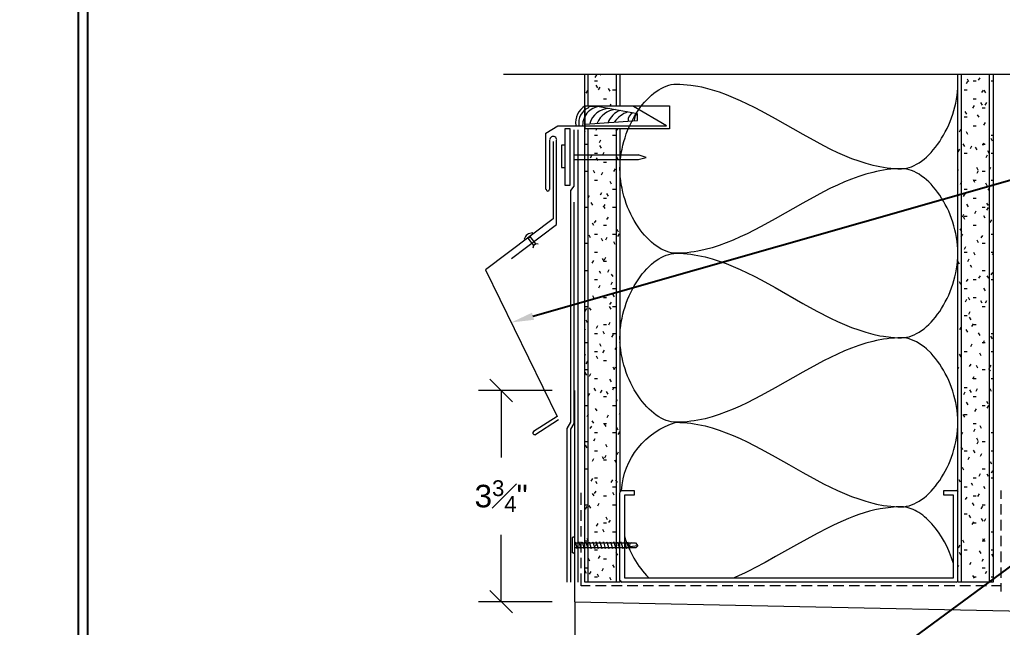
# Model space of a CAD drawing. Header units: inches. Extents: x -293 to 39679, y -468 to 198.
# Drawn here: x 109.66 to 127.11, y 26.05 to 36.83 of the extents above; entities that cross this region are included whole.
import ezdxf
from ezdxf import colors
from ezdxf.entities.mleader import LeaderData, LeaderLine
from ezdxf.enums import TextEntityAlignment as Align
from ezdxf.math import Vec2, Vec3

# ---------------------------------------------------------------- set-up
doc = ezdxf.new("R2010")
doc.units = ezdxf.units.IN
doc.header["$MEASUREMENT"] = 0
doc.layers.get('Defpoints').update_dxf_attribs({"color": 3})
doc.layers.add('NSE-Border', color=156, linetype='Continuous', plot=False)
for name, color, linetype, lineweight in [('NSE-By_Others', 252, 'Continuous', 0), ('NSE-Call-Outs', 51, 'Continuous', 13), ('NSE-Title', 51, 'Continuous', 9), ('nsm-Det-Dimensions', 51, 'Continuous', 9), ('nsm-Det-Obj_02_Flashing', 2, 'Continuous', 18)]:
    doc.layers.add(name, color=color, linetype=linetype, lineweight=lineweight)
doc.layers.add('NSE-Detail Border', color=7, linetype='Continuous')
doc.styles.add('004 - NSSM - Standard', font='arial.ttf', dxfattribs={"height": 0.4})
doc.styles.add('008 - NSSM - Standard', font='arial.ttf', dxfattribs={"height": 0.8})
doc.styles.add('Anno - NSSM - Standard', font='arial.ttf', dxfattribs={"height": 0.1})
doc.dimstyles.new('004 - NSSM - Standard', dxfattribs={"dimtxt": 0.4, "dimasz": 0.4, "dimexe": 0.4, "dimexo": 0.4, "dimgap": 0.4, "dimtad": 0, "dimtih": 1, "dimtoh": 1, "dimdec": 4, "dimzin": 3, "dimdsep": 46, "dimlunit": 4, "dimtxsty": '004 - NSSM - Standard', "dimblk": 'OBLIQUE', "dimcen": 0.4, "dimclrd": 51, "dimclre": 51, "dimclrt": 256, "dimadec": 0, "dimazin": 0, "dimtfac": 0.7, "dimtdec": 4, "dimtmove": 1, "dimatfit": 2, "dimfxl": 1, "dimtfill": 1, "dimtfillclr": 11, "dimfrac": 1, "dimtolj": 1, "dimtzin": 0, "dimlwd": 0, "dimlwe": 0, "dimarcsym": 0})

# ---------------------------------------------------------------- blocks, each defined once
blk = doc.blocks.new('*U5')
blk.add_wipeout([(8.13, 3.2), (8.13, 0), (0, 0), (0, 11.3125), (8.1719, 11.3125), (8.1719, 0), (8.13, 0), (8.13, 10.2799), (0.0419, 10.2799), (0.0419, 3.2)])
at = {"layer": 'Defpoints', "ltscale": 0.0625}
blk.add_lwpolyline([(0.0419, 3.2), (8.13, 3.2), (8.13, 10.2799), (0.0419, 10.2799)], close=True, dxfattribs=at)
at = {"layer": 'NSE-Border', "ltscale": 0.0625}
blk.add_lwpolyline([(0, 0), (8.1719, 0), (8.1719, 11.3125), (0, 11.3125)], close=True, dxfattribs=at)
at = {"layer": 'Defpoints', "style": '008 - NSSM - Standard'}
blk.add_attdef('DETAIL_NUMBER', text='', height=0.2179, dxfattribs=at).set_placement((0.625, 0.5668), align=Align.MIDDLE_CENTER)
at = {"layer": 'NSE-Title', "style": '004 - NSSM - Standard'}
for tag, p in [('DETAIL_DESCRIPTION', (1.1292, 0.6197)), ('ARCH_REF', (2.1968, 0.3884))]:
    blk.add_attdef(tag, p, '', height=0.1341, dxfattribs=at)
blk = doc.blocks.new('_Oblique')
at = {"color": 0, "linetype": 'ByBlock', "lineweight": -2}
blk.add_line((-0.5, -0.5), (0.5, 0.5), dxfattribs=at)
blk = doc.blocks.new('*D27')
at = {"layer": 'Defpoints', "color": 0, "transparency": 16777216}
for p in [(118.212, 30.253), (119.518, 30.253), (119.518, 26.503)]:
    blk.add_point(p, dxfattribs=at)
at = {"layer": 'nsm-Det-Dimensions', "color": 51, "lineweight": 0, "transparency": 16777216}
for p, q in [((119.118, 30.253), (117.812, 30.253)), ((118.212, 30.253), (118.212, 29.064)), ((118.212, 26.503), (118.212, 27.691)), ((119.118, 26.503), (117.812, 26.503))]:
    blk.add_line(p, q, dxfattribs=at)
at = {"layer": 'nsm-Det-Dimensions', "color": 51, "lineweight": 0, "transparency": 16777216, "xscale": 0.4, "yscale": 0.4, "zscale": 0.4}
for p, rotation in [((118.212, 30.253), 90), ((118.212, 26.503), 270)]:
    blk.add_blockref('_Oblique', p, dxfattribs=dict(at, rotation=rotation))
at = {"layer": 'nsm-Det-Dimensions', "transparency": 16777216, "insert": (118.212, 28.378), "char_height": 0.4, "attachment_point": 5, "style": '004 - NSSM - Standard', "bg_fill": 3, "box_fill_scale": 1.25, "bg_fill_color": 256, "bg_fill_true_color": 13158600, "bg_fill_transparency": 0}
blk.add_mtext('\\A1;3{\\H0.7x;\\S3#4;}"', dxfattribs=at)

msp = doc.modelspace()

# ---------------------------------------------------------------- block references
at = {"layer": 'NSE-Detail Border', "xscale": 4, "yscale": 4, "zscale": 4}
msp.add_blockref('*U5', (110.70038, 0.25), dxfattribs=at)

# ---------------------------------------------------------------- next in the draw order: linework, layer by layer
at = {"layer": 'NSE-By_Others'}
for points in [[(128.04813, 35.85921), (127.89313, 36.48421), (127.5798, 35.23421), (127.42313, 35.85921), (118.25313, 35.85921)], [(120.32146, 26.87254), (120.32146, 26.84921), (119.69646, 26.84921), (119.69646, 35.85921)], [(119.75813, 35.30087), (119.75813, 35.85921)], [(119.88313, 35.80587), (119.9098, 35.85087)], [(119.97146, 35.85921), (119.98146, 35.84421)], [(120.25813, 35.30087), (120.25813, 35.85921)], [(120.32146, 35.85921), (120.32146, 35.30087)], [(126.94646, 35.85921), (126.94646, 26.84921), (126.32146, 26.84921), (126.32146, 35.85921)], [(126.38313, 26.84921), (126.38313, 35.85921)], [(126.4848, 35.77921), (126.51146, 35.73421)], [(126.6898, 35.75587), (126.71646, 35.80087)], [(126.88313, 26.84921), (126.88313, 35.85921)], [(119.92313, 35.73921), (119.8698, 35.73921)], [(119.8948, 35.67087), (119.92146, 35.62421)], [(119.94146, 35.58754), (119.96813, 35.63254)], [(120.1148, 35.61254), (120.14146, 35.56587)], [(126.47146, 35.69754), (126.49813, 35.74254)], [(126.64313, 35.73921), (126.5898, 35.73921)], [(126.94646, 35.73921), (126.9098, 35.73921)], [(119.72313, 35.52921), (119.7498, 35.57421)], [(120.08313, 35.41921), (120.0298, 35.41921)], [(120.24313, 35.57921), (120.1898, 35.57921)], [(126.48313, 35.57921), (126.4298, 35.57921)], [(126.64313, 35.41921), (126.5898, 35.41921)], [(126.74813, 35.53754), (126.7748, 35.58254)], [(126.78313, 35.58254), (126.8098, 35.53587)], [(119.00813, 33.81921), (119.00813, 34.81921), (119.2198, 34.95087), (121.1498, 34.95087), (120.56146, 35.29087)], [(119.70313, 34.97921), (120.6348, 35.04421), (120.6348, 35.16087), (119.9148, 35.29254), (119.78313, 35.29254), (119.75646, 35.26754)], [(120.14646, 35.30087), (120.1648, 35.33421)], [(126.58813, 35.25921), (126.6148, 35.30587)], [(126.7248, 35.36421), (126.75146, 35.31754)], [(126.80313, 35.25921), (126.7498, 35.25921)], [(126.80646, 35.31754), (126.83313, 35.36421)], [(126.48313, 35.09921), (126.4298, 35.09921)], [(126.44646, 35.20421), (126.47313, 35.15754)], [(126.66646, 35.14587), (126.69146, 35.09921)], [(119.75813, 26.84921), (119.75813, 34.89754)], [(119.89813, 34.87254), (119.91313, 34.89754)], [(120.2548, 34.85087), (120.28146, 34.89754)], [(120.25813, 26.84921), (120.25813, 34.89754)], [(120.32146, 34.89754), (120.32146, 28.45087)], [(126.32313, 34.93921), (126.32146, 34.93921)], [(126.64313, 34.93921), (126.5898, 34.93921)], [(126.7848, 34.96087), (126.81146, 35.00754)], [(119.69646, 34.84254), (119.70646, 34.85921)], [(119.92313, 34.77921), (119.8698, 34.77921)], [(120.24313, 34.77921), (120.1898, 34.77921)], [(126.34813, 34.84421), (126.3748, 34.88921)], [(126.46813, 34.84587), (126.4948, 34.80087)], [(126.90646, 34.72921), (126.93146, 34.68421)], [(126.94646, 34.77921), (126.9098, 34.77921)], [(118.39646, 32.59087), (119.1948, 33.19421), (119.1948, 34.69421)], [(119.0698, 34.69421), (119.0698, 33.81921)], [(119.34313, 34.60587), (119.2848, 34.60587), (119.2848, 34.20754), (119.34313, 34.20754)], [(119.76313, 34.61921), (119.7098, 34.61921)], [(119.95646, 34.65421), (119.98313, 34.69921)], [(119.9598, 34.59921), (119.98646, 34.55254)], [(120.31646, 34.62087), (120.32146, 34.61421)], [(126.32313, 34.61921), (126.32146, 34.61921)], [(126.4098, 34.62754), (126.43646, 34.58254)], [(126.5448, 34.54587), (126.57146, 34.59087)], [(126.62813, 34.56921), (126.6548, 34.52421)], [(126.80313, 34.61921), (126.7498, 34.61921)], [(126.7648, 34.60421), (126.7898, 34.64921)], [(119.50813, 34.43087), (120.65146, 34.43087)], [(119.79646, 34.37754), (119.82313, 34.42254)], [(119.92313, 34.45921), (119.8698, 34.45921)], [(119.90146, 34.38087), (119.92813, 34.33421)], [(120.0148, 34.43587), (120.04146, 34.48087)], [(120.25813, 34.40254), (120.2848, 34.35587)], [(120.64313, 34.34921), (120.78813, 34.38754), (120.64313, 34.43087)], [(126.32646, 34.48754), (126.35313, 34.53254)], [(126.48313, 34.45921), (126.4298, 34.45921)], [(126.82313, 34.38587), (126.8498, 34.43087)], [(126.84646, 34.51087), (126.87313, 34.46421)], [(126.94646, 34.45921), (126.9098, 34.45921)], [(119.50813, 34.34921), (120.65146, 34.34921)], [(120.08313, 34.29921), (120.0298, 34.29921)], [(126.6498, 34.21254), (126.67646, 34.16587)], [(126.88146, 34.16754), (126.90813, 34.21254)], [(119.76313, 34.13921), (119.7098, 34.13921)], [(119.84313, 34.16254), (119.8698, 34.11587)], [(119.9948, 34.07754), (120.0198, 34.12421)], [(120.21313, 34.13754), (120.2398, 34.18254)], [(126.32146, 34.15754), (126.33146, 34.17587)], [(126.32313, 34.13921), (126.32146, 34.13921)], [(126.66313, 34.10754), (126.6898, 34.15421)], [(126.80313, 34.13921), (126.7498, 34.13921)], [(119.92313, 33.97921), (119.8698, 33.97921)], [(120.14146, 33.96421), (120.16813, 33.91921)], [(126.3648, 33.91087), (126.3898, 33.95754)], [(126.64313, 33.97921), (126.5898, 33.97921)], [(126.59146, 33.99421), (126.61813, 33.94754)], [(126.8098, 33.93587), (126.83646, 33.88921)], [(126.8598, 33.80921), (126.88646, 33.85587)], [(126.94646, 33.97921), (126.9098, 33.97921)], [(119.7548, 33.66254), (119.7798, 33.70921)], [(119.97313, 33.72087), (119.9998, 33.76754)], [(120.08313, 33.74587), (120.1098, 33.70087)], [(120.24313, 33.81921), (120.1898, 33.81921)], [(126.42313, 33.69254), (126.4498, 33.73921)], [(126.48313, 33.81921), (126.4298, 33.81921)], [(119.80646, 33.58587), (119.83146, 33.54087)], [(120.0248, 33.52754), (120.05146, 33.48254)], [(120.08313, 33.65921), (120.0298, 33.65921)], [(120.03146, 33.50254), (120.05813, 33.54921)], [(126.4748, 33.55587), (126.50146, 33.51087)], [(126.64313, 33.65921), (126.5898, 33.65921)], [(126.83146, 33.57754), (126.85813, 33.53254)], [(119.76313, 33.49921), (119.7098, 33.49921)], [(120.0898, 33.28421), (120.11646, 33.32921)], [(120.24313, 33.49921), (120.1898, 33.49921)], [(126.40146, 33.33587), (126.42813, 33.38087)], [(126.41646, 33.33754), (126.44146, 33.29254)], [(126.48313, 33.33921), (126.4298, 33.33921)], [(126.6198, 33.39421), (126.64646, 33.43921)], [(126.80313, 33.49921), (126.7498, 33.49921)], [(126.77313, 33.35921), (126.7998, 33.31421)], [(126.83813, 33.45254), (126.8648, 33.49754)], [(119.82646, 33.22921), (119.85313, 33.18254)], [(119.87146, 33.22587), (119.89813, 33.27087)], [(120.08313, 33.17754), (120.0298, 33.17754)], [(126.32313, 33.17754), (126.32146, 33.17754)], [(126.64313, 33.17754), (126.5898, 33.17754)], [(126.89646, 33.23421), (126.92313, 33.27921)], [(118.76813, 33.04421), (118.7798, 33.02921), (118.63146, 32.91754), (118.6198, 32.93254)], [(118.6848, 32.95754), (118.68813, 32.95254), (118.73146, 32.98421), (118.72646, 32.98921)], [(118.87146, 32.84921), (118.82646, 32.85254), (118.72813, 32.98254)], [(119.76813, 33.01087), (119.7948, 32.96421)], [(119.92313, 33.01754), (119.8698, 33.01754)], [(120.24313, 33.01754), (120.1898, 33.01754)], [(120.2648, 33.11254), (120.29146, 33.06587)], [(120.28646, 32.98587), (120.31313, 33.03087)], [(126.35646, 33.11921), (126.38313, 33.07421)], [(126.3798, 32.97754), (126.40646, 33.02421)], [(126.73646, 32.95754), (126.76313, 33.00254)], [(126.94646, 33.01754), (126.9098, 33.01754)], [(118.78146, 32.78087), (118.79146, 32.82587), (118.69313, 32.95587)], [(118.82646, 32.85254), (118.79146, 32.82587)], [(119.76313, 32.85754), (119.7098, 32.85754)], [(119.98646, 32.95254), (120.01313, 32.90587)], [(120.06813, 32.92754), (120.0948, 32.97254)], [(120.20646, 32.89421), (120.23146, 32.84754)], [(126.32313, 32.85754), (126.32146, 32.85754)], [(126.43813, 32.75921), (126.4648, 32.80587)], [(126.65646, 32.92254), (126.68146, 32.87587)], [(126.80313, 32.85754), (126.7498, 32.85754)], [(119.92313, 32.69754), (119.8698, 32.69754)], [(126.48313, 32.69754), (126.4298, 32.69754)], [(126.59646, 32.70421), (126.62313, 32.65754)], [(126.94646, 32.69754), (126.9098, 32.69754)], [(126.9348, 32.65754), (126.94646, 32.67921)], [(119.82813, 32.51087), (119.8548, 32.55754)], [(120.00813, 32.59421), (120.0348, 32.54921)], [(120.08313, 32.53754), (120.0298, 32.53754)], [(120.04646, 32.56921), (120.07313, 32.61587)], [(126.32146, 32.54087), (126.34646, 32.49754)], [(126.49646, 32.54087), (126.52313, 32.58754)], [(126.53813, 32.48421), (126.5648, 32.43921)], [(119.76313, 32.37754), (119.7098, 32.37754)], [(119.9498, 32.37587), (119.97646, 32.33087)], [(120.1048, 32.35087), (120.13146, 32.39754)], [(120.16813, 32.31754), (120.1948, 32.27254)], [(126.32313, 32.37754), (126.32146, 32.37754)], [(126.6948, 32.24254), (126.7198, 32.28754)], [(126.80313, 32.37754), (126.7498, 32.37754)], [(126.83646, 32.28754), (126.86313, 32.24254)], [(126.91313, 32.30087), (126.9398, 32.34754)], [(119.92313, 32.21754), (119.8698, 32.21754)], [(119.9448, 32.07421), (119.97146, 32.11921)], [(120.1648, 32.13254), (120.1898, 32.17921)], [(126.34146, 32.18587), (126.36813, 32.14087)], [(126.4748, 32.18421), (126.50146, 32.22921)], [(126.64313, 32.21754), (126.5898, 32.21754)], [(126.94646, 32.21754), (126.9098, 32.21754)], [(119.83313, 31.93921), (119.8598, 31.89254)], [(120.24313, 32.05754), (120.1898, 32.05754)], [(120.1898, 31.96087), (120.21646, 31.91421)], [(126.48313, 32.05754), (126.4298, 32.05754)], [(126.77813, 32.06921), (126.8048, 32.02254)], [(120.08313, 31.89754), (120.0298, 31.89754)], [(120.14313, 31.77587), (120.1698, 31.82087)], [(126.4548, 31.82587), (126.4798, 31.87254)], [(126.50146, 31.90921), (126.52813, 31.86254)], [(126.64313, 31.89754), (126.5898, 31.89754)], [(126.7198, 31.85087), (126.74646, 31.80421)], [(126.81146, 31.80587), (126.83813, 31.85087)], [(119.7048, 31.65754), (119.73146, 31.70421)], [(119.76313, 31.73754), (119.7098, 31.73754)], [(119.7748, 31.72087), (119.80146, 31.67421)], [(120.13146, 31.74254), (120.15813, 31.69587)], [(120.24313, 31.73754), (120.1898, 31.73754)], [(126.51313, 31.60754), (126.5398, 31.65421)], [(126.80313, 31.73754), (126.7498, 31.73754)], [(119.71646, 31.50254), (119.74146, 31.45587)], [(119.90313, 31.35921), (119.9298, 31.40587)], [(120.08313, 31.41754), (120.0298, 31.41754)], [(120.12146, 31.41754), (120.14813, 31.46421)], [(126.32313, 31.41754), (126.32146, 31.41754)], [(126.48313, 31.57754), (126.4298, 31.57754)], [(126.52313, 31.55254), (126.5498, 31.50587)], [(126.57146, 31.38921), (126.59813, 31.43587)], [(126.64313, 31.41754), (126.5898, 31.41754)], [(119.69646, 31.32254), (119.7098, 31.34754)], [(119.92313, 31.25754), (119.8698, 31.25754)], [(120.0148, 31.30421), (120.04146, 31.25921)], [(120.1798, 31.19921), (120.20646, 31.24587)], [(120.24313, 31.25754), (120.1898, 31.25754)], [(126.35313, 31.33087), (126.3798, 31.37754)], [(126.4648, 31.33421), (126.49146, 31.28754)], [(126.68313, 31.27421), (126.7098, 31.22921)], [(126.94646, 31.25754), (126.9098, 31.25754)], [(119.76313, 31.09754), (119.7098, 31.09754)], [(119.95646, 31.08587), (119.98146, 31.04087)], [(120.31313, 31.10754), (120.32146, 31.09254)], [(126.32313, 31.09754), (126.32146, 31.09754)], [(126.5498, 31.03254), (126.57646, 31.07754)], [(126.80313, 31.09754), (126.7498, 31.09754)], [(126.76813, 31.09087), (126.7948, 31.13754)], [(126.90146, 31.21587), (126.92813, 31.17087)], [(119.69646, 30.89587), (119.7048, 30.88087)], [(119.92313, 30.93754), (119.8698, 30.93754)], [(120.0198, 30.92254), (120.04646, 30.96754)], [(120.23813, 30.98087), (120.2648, 31.02754)], [(126.34646, 30.89587), (126.37313, 30.85087)], [(126.48313, 30.93754), (126.4298, 30.93754)], [(126.7048, 30.91754), (126.73146, 30.87254)], [(126.94646, 30.93754), (126.9098, 30.93754)], [(119.72146, 30.72587), (119.74813, 30.77087)], [(119.89646, 30.86754), (119.92313, 30.82087)], [(120.08313, 30.77754), (120.0298, 30.77754)], [(126.52813, 30.67587), (126.5548, 30.72087)], [(119.6998, 30.56921), (119.72646, 30.52254)], [(119.76313, 30.61754), (119.7098, 30.61754)], [(119.7798, 30.50754), (119.80646, 30.55254)], [(120.19646, 30.67087), (120.22146, 30.62421)], [(120.21646, 30.62421), (120.24313, 30.66921)], [(126.32146, 30.63754), (126.33646, 30.66254)], [(126.32313, 30.61754), (126.32146, 30.61754)], [(126.64646, 30.69921), (126.67146, 30.65254)], [(126.80313, 30.61754), (126.7498, 30.61754)], [(126.8648, 30.64087), (126.89146, 30.59421)], [(126.8848, 30.65421), (126.91146, 30.69921)], [(119.92313, 30.45754), (119.8698, 30.45754)], [(120.13646, 30.45254), (120.16313, 30.40587)], [(126.58646, 30.45587), (126.61313, 30.50254)], [(126.64313, 30.45754), (126.5898, 30.45754)], [(126.94646, 30.45754), (126.9098, 30.45754)], [(119.75813, 30.14921), (119.7848, 30.19587)], [(119.8598, 30.29254), (119.88646, 30.24587)], [(119.97646, 30.20754), (120.00313, 30.25421)], [(120.07813, 30.23254), (120.1048, 30.18754)], [(120.24313, 30.29754), (120.1898, 30.29754)], [(120.1948, 30.26587), (120.22146, 30.31254)], [(126.42646, 30.17921), (126.45313, 30.22587)], [(126.48313, 30.29754), (126.4298, 30.29754)], [(126.52813, 30.26254), (126.5548, 30.21587)], [(126.6448, 30.23754), (126.67146, 30.28421)], [(126.88646, 30.28421), (126.91146, 30.23754)], [(120.08313, 30.13754), (120.0298, 30.13754)], [(120.2548, 30.04754), (120.2798, 30.09421)], [(126.4698, 30.04421), (126.49646, 29.99754)], [(126.64313, 30.13754), (126.5898, 30.13754)], [(126.82646, 30.06421), (126.85313, 30.01921)], [(119.76313, 29.97754), (119.7098, 29.97754)], [(119.73646, 29.79254), (119.76313, 29.83754)], [(119.88146, 29.93421), (119.90813, 29.88921)], [(120.24313, 29.97754), (120.1898, 29.97754)], [(120.31313, 29.82921), (120.32146, 29.84421)], [(126.6248, 29.88087), (126.6498, 29.92754)], [(126.80313, 29.97754), (126.7498, 29.97754)], [(126.84313, 29.93921), (126.8698, 29.98587)], [(119.82313, 29.71587), (119.8498, 29.67087)], [(120.0948, 29.77087), (120.1198, 29.81754)], [(120.31813, 29.81754), (120.32146, 29.81254)], [(126.41146, 29.82421), (126.43813, 29.77921)], [(126.48313, 29.81754), (126.4298, 29.81754)], [(119.7948, 29.57421), (119.82146, 29.61921)], [(119.92313, 29.49754), (119.8698, 29.49754)], [(120.08313, 29.65754), (120.0298, 29.65754)], [(120.04146, 29.65754), (120.06813, 29.61087)], [(120.24313, 29.49754), (120.1898, 29.49754)], [(120.2598, 29.59921), (120.28646, 29.55254)], [(120.29146, 29.47254), (120.31813, 29.51754)], [(126.32313, 29.65754), (126.32146, 29.65754)], [(126.3848, 29.46587), (126.4098, 29.51087)], [(126.64313, 29.65754), (126.5898, 29.65754)], [(126.60313, 29.52421), (126.6298, 29.56921)], [(126.7098, 29.62754), (126.73646, 29.58254)], [(126.94646, 29.49754), (126.9098, 29.49754)], [(119.76313, 29.33754), (119.7098, 29.33754)], [(119.8548, 29.35587), (119.8798, 29.40087)], [(126.32313, 29.33754), (126.32146, 29.33754)], [(126.65146, 29.40921), (126.67813, 29.36254)], [(126.66146, 29.30587), (126.68813, 29.35087)], [(126.80313, 29.33754), (126.7498, 29.33754)], [(119.70646, 29.27921), (119.73146, 29.23254)], [(119.92313, 29.17754), (119.8698, 29.17754)], [(120.06313, 29.30087), (120.0898, 29.25421)], [(120.2698, 29.11587), (120.29646, 29.16087)], [(126.3748, 29.24921), (126.40146, 29.20254)], [(126.48313, 29.17754), (126.4298, 29.17754)], [(126.59313, 29.19087), (126.6198, 29.14421)], [(126.94646, 29.17754), (126.9098, 29.17754)], [(119.83313, 28.99754), (119.8598, 29.04421)], [(120.0048, 29.08254), (120.03146, 29.03587)], [(120.08313, 29.01754), (120.0298, 29.01754)], [(120.05146, 29.05587), (120.07813, 29.10254)], [(120.22313, 29.02254), (120.2498, 28.97754)], [(126.50146, 29.02754), (126.52813, 29.07421)], [(126.7198, 29.08587), (126.74646, 29.13254)], [(126.89146, 28.99254), (126.91813, 28.94754)], [(119.76313, 28.85754), (119.7098, 28.85754)], [(126.32313, 28.85754), (126.32146, 28.85754)], [(126.39646, 28.89254), (126.42146, 28.84587)], [(126.80313, 28.85754), (126.7498, 28.85754)], [(126.91646, 28.78754), (126.94313, 28.83421)], [(119.81146, 28.64087), (119.83813, 28.68754)], [(119.92313, 28.69754), (119.8698, 28.69754)], [(119.88646, 28.64421), (119.91313, 28.59921)], [(120.16813, 28.61921), (120.1948, 28.66587)], [(120.2448, 28.66587), (120.27146, 28.62087)], [(126.33646, 28.67254), (126.36313, 28.62754)], [(126.55646, 28.61421), (126.58146, 28.56921)], [(126.64313, 28.69754), (126.5898, 28.69754)], [(126.69813, 28.72921), (126.7248, 28.77587)], [(126.83313, 28.77421), (126.8598, 28.72921)], [(126.94646, 28.69754), (126.9098, 28.69754)], [(119.8698, 28.42254), (119.89646, 28.46754)], [(120.18646, 28.44754), (120.21146, 28.40087)], [(120.24313, 28.53754), (120.1898, 28.53754)], [(120.32146, 26.87921), (120.32146, 28.44254)], [(120.35313, 28.47421), (120.57146, 28.47421), (120.57146, 28.39587), (120.3998, 28.39587), (120.3998, 26.92754), (126.24313, 26.92754), (126.24313, 28.39587), (126.07146, 28.39587), (126.07146, 28.47421), (126.2898, 28.47421)], [(126.48313, 28.53754), (126.4298, 28.53754)], [(126.7748, 28.55587), (126.80146, 28.51087)], [(127.08146, 28.47421), (127.08146, 28.33087)], [(119.63313, 28.22087), (119.63313, 28.43587)], [(119.82813, 28.42587), (119.8548, 28.38087)], [(120.08313, 28.37754), (120.0298, 28.37754)], [(126.45813, 28.31421), (126.4848, 28.35921)], [(126.64313, 28.37754), (126.5898, 28.37754)], [(126.67646, 28.37254), (126.70313, 28.41754)], [(119.63313, 27.93921), (119.63313, 28.12754)], [(119.76313, 28.21754), (119.7098, 28.21754)], [(119.7098, 28.14587), (119.73646, 28.19087)], [(119.7698, 28.20754), (119.79646, 28.16087)], [(119.92813, 28.20421), (119.9548, 28.24921)], [(120.24313, 28.21754), (120.1898, 28.21754)], [(126.24313, 27.18254), (126.2098, 27.28087), (126.17146, 27.37921), (126.12813, 27.47421), (126.08146, 27.56587), (126.0298, 27.65254), (125.9748, 27.73587), (125.91646, 27.81421), (125.85646, 27.88587), (125.8248, 27.91921), (125.79313, 27.95087), (125.76146, 27.98254), (125.72813, 28.01087), (125.69646, 28.03754), (125.66313, 28.06254), (125.62813, 28.08421), (125.5948, 28.10587), (125.56146, 28.12421), (125.52646, 28.13921), (125.49313, 28.15421), (125.45813, 28.16587), (125.42313, 28.17421), (125.3898, 28.18087), (125.3548, 28.18587), (125.32146, 28.18587), (125.2248, 28.18421), (125.1298, 28.17754), (125.0348, 28.16587), (124.9398, 28.14921), (124.8448, 28.13087), (124.75146, 28.10754), (124.65646, 28.07921), (124.56313, 28.04921), (124.4698, 28.01587), (124.37646, 27.97921), (124.28313, 27.94087), (124.19146, 27.89921), (124.09813, 27.85587), (124.0048, 27.81087), (123.82146, 27.71587), (123.63646, 27.61587), (123.45313, 27.51254), (123.0848, 27.30254), (122.90146, 27.20087), (122.71646, 27.10254), (122.6248, 27.05587), (122.53146, 27.01087), (122.4398, 26.96754), (122.34646, 26.92754)], [(126.57646, 28.25754), (126.60313, 28.21087)], [(126.7348, 28.15421), (126.76146, 28.19921)], [(126.80313, 28.21754), (126.7498, 28.21754)], [(127.08146, 28.23587), (127.08146, 28.04921)], [(120.06813, 28.01087), (120.0948, 27.96421)], [(120.1248, 27.90587), (120.15146, 27.95087)], [(126.48313, 28.05754), (126.4298, 28.05754)], [(126.51813, 28.03921), (126.5448, 27.99254)], [(126.5748, 27.87587), (126.60146, 27.92254)], [(126.73646, 27.98087), (126.76313, 27.93421)], [(126.79313, 27.93421), (126.8198, 27.98087)], [(127.08146, 27.95587), (127.08146, 27.76754)], [(119.63313, 27.65754), (119.63313, 27.84587)], [(119.90646, 27.84587), (119.93313, 27.89254)], [(120.0098, 27.79087), (120.03646, 27.74587)], [(120.08313, 27.89754), (120.0298, 27.89754)], [(126.32313, 27.89754), (126.32146, 27.89754)], [(126.64313, 27.89754), (126.5898, 27.89754)], [(119.76313, 27.57754), (119.7098, 27.57754)], [(119.73313, 27.63087), (119.7598, 27.58587)], [(119.92313, 27.73754), (119.8698, 27.73754)], [(119.95146, 27.57254), (119.97813, 27.52754)], [(120.24313, 27.73754), (120.1898, 27.73754)], [(126.32313, 27.57754), (126.32146, 27.57754)], [(126.40146, 27.60254), (126.42813, 27.55587)], [(126.80313, 27.57754), (126.7498, 27.57754)], [(126.75813, 27.62254), (126.7848, 27.57754)], [(126.77313, 27.57754), (126.7998, 27.62421)], [(126.94646, 27.73754), (126.9098, 27.73754)], [(127.08146, 27.67421), (127.08146, 27.48587)], [(119.63313, 27.37754), (119.63313, 27.56421)], [(119.64646, 27.54587), (119.65146, 27.56587), (119.68646, 27.44921), (119.69146, 27.46754)], [(119.7098, 27.54587), (119.7148, 27.56587), (119.74813, 27.44921), (119.75313, 27.46754)], [(119.77146, 27.54587), (119.77646, 27.56587), (119.81146, 27.44921), (119.81646, 27.46754)], [(119.8348, 27.54587), (119.8398, 27.56587), (119.87313, 27.44921), (119.87813, 27.46754)], [(119.92313, 27.41754), (119.8698, 27.41754)], [(119.8848, 27.48921), (119.91146, 27.53587)], [(119.89646, 27.54587), (119.90146, 27.56587), (119.93646, 27.44921), (119.94146, 27.46754)], [(119.9598, 27.54587), (119.9648, 27.56587), (119.99813, 27.44921), (120.00313, 27.46754)], [(120.02146, 27.54587), (120.02646, 27.56587), (120.06146, 27.44921), (120.06646, 27.46754)], [(120.0848, 27.54587), (120.0898, 27.56587), (120.12313, 27.44921), (120.12813, 27.46754)], [(120.14646, 27.54587), (120.15146, 27.56587), (120.18646, 27.44921), (120.19146, 27.46754)], [(120.2098, 27.54587), (120.2148, 27.56587), (120.24813, 27.44921), (120.25313, 27.46754)], [(120.24313, 27.46754), (120.2698, 27.51421)], [(120.27146, 27.54587), (120.27646, 27.56587), (120.31146, 27.44921), (120.31646, 27.46754)], [(120.3348, 27.54587), (120.3398, 27.56587), (120.37313, 27.44921), (120.37813, 27.46754)], [(120.39646, 27.54587), (120.40146, 27.56587), (120.43646, 27.44921), (120.44146, 27.46754)], [(120.44813, 27.54587), (120.45313, 27.56587), (120.48813, 27.44921), (120.49313, 27.46754)], [(126.3348, 27.46087), (126.36146, 27.50587)], [(126.48313, 27.41754), (126.4298, 27.41754)], [(126.6998, 27.40421), (126.72646, 27.35921)], [(126.94646, 27.41754), (126.9098, 27.41754)], [(119.63313, 27.09587), (119.63313, 27.28254)], [(119.7548, 27.27421), (119.78146, 27.22921)], [(119.94313, 27.27087), (119.9698, 27.31754)], [(120.08313, 27.25754), (120.0298, 27.25754)], [(120.2498, 27.37587), (120.27646, 27.32921)], [(126.34313, 27.38254), (126.3698, 27.33754)], [(126.75146, 27.22087), (126.77813, 27.26587)], [(126.91813, 27.34587), (126.9448, 27.30087)], [(127.08146, 27.39254), (127.08146, 27.20587)], [(119.69646, 27.05587), (119.72313, 27.00921)], [(119.76313, 27.09754), (119.7098, 27.09754)], [(120.00313, 27.05254), (120.0298, 27.09754)], [(120.19146, 27.15754), (120.21813, 27.11087)], [(126.32146, 27.11587), (126.3398, 27.14921)], [(126.32313, 27.09754), (126.32146, 27.09754)], [(126.53313, 27.16254), (126.5598, 27.20754)], [(126.80313, 27.09754), (126.7498, 27.09754)], [(126.8098, 27.00254), (126.83646, 27.04754)], [(127.08146, 27.11087), (127.08146, 26.92421)], [(119.7948, 26.78587), (119.63313, 26.78587), (119.63313, 27.00254)], [(119.78313, 26.99421), (119.8098, 27.03921)], [(119.92313, 26.93754), (119.8698, 26.93754)], [(119.9148, 26.99754), (119.94146, 26.95087)], [(120.13313, 26.93921), (120.1598, 26.89254)], [(126.58313, 26.96754), (126.6098, 26.92087)], [(126.64313, 26.93754), (126.5898, 26.93754)], [(126.94646, 26.93754), (126.9098, 26.93754)], [(126.9398, 26.98921), (126.94646, 26.97754)], [(120.07646, 26.78587), (119.88813, 26.78587)], [(120.35813, 26.78587), (120.1698, 26.78587)], [(126.2898, 26.84921), (120.35313, 26.84921)], [(120.63813, 26.78587), (120.45146, 26.78587)], [(120.9198, 26.78587), (120.73313, 26.78587)], [(121.20146, 26.78587), (121.01313, 26.78587)], [(121.48313, 26.78587), (121.2948, 26.78587)], [(121.76313, 26.78587), (121.57646, 26.78587)], [(122.0448, 26.78587), (121.85813, 26.78587)], [(122.32646, 26.78587), (122.13813, 26.78587)], [(122.60813, 26.78587), (122.4198, 26.78587)], [(122.88813, 26.78587), (122.70146, 26.78587)], [(123.1698, 26.78587), (122.98313, 26.78587)], [(123.45146, 26.78587), (123.26313, 26.78587)], [(123.73313, 26.78587), (123.5448, 26.78587)], [(124.01313, 26.78587), (123.82646, 26.78587)], [(124.2948, 26.78587), (124.10813, 26.78587)], [(124.57646, 26.78587), (124.38813, 26.78587)], [(124.85813, 26.78587), (124.6698, 26.78587)], [(125.1398, 26.78587), (124.95146, 26.78587)], [(125.4198, 26.78587), (125.23313, 26.78587)], [(125.70146, 26.78587), (125.5148, 26.78587)], [(125.98313, 26.78587), (125.7948, 26.78587)], [(126.2648, 26.78587), (126.07646, 26.78587)], [(126.5448, 26.78587), (126.35813, 26.78587)], [(126.82646, 26.78587), (126.6398, 26.78587)], [(127.08146, 26.78587), (126.9198, 26.78587)], [(127.08146, 26.83087), (127.08146, 26.68587)]]:
    msp.add_lwpolyline(points, dxfattribs=at)
msp.add_lwpolyline([(120.34646, 28.47254, -0.31422303), (121.32146, 29.68754), (121.3848, 29.68587), (121.4498, 29.68254), (121.51313, 29.67754), (121.57813, 29.66921), (121.64146, 29.66087), (121.76813, 29.63754), (121.83146, 29.62254), (121.95813, 29.58754), (122.08313, 29.54754), (122.20813, 29.50254), (122.33313, 29.45254), (122.45646, 29.39754), (122.58146, 29.33921), (122.7048, 29.27754), (122.82813, 29.21254), (123.0748, 29.07587), (123.32146, 28.93754), (123.56813, 28.79754), (123.8148, 28.66087), (123.93813, 28.59587), (124.06146, 28.53421), (124.1848, 28.47587), (124.3098, 28.42087), (124.4348, 28.37087), (124.5598, 28.32587), (124.6848, 28.28587), (124.81146, 28.25087), (124.8748, 28.23587), (125.00146, 28.21254), (125.12813, 28.19587), (125.19313, 28.19087), (125.25646, 28.18754), (125.32146, 28.18587), (125.36646, 28.18921), (125.4098, 28.19587), (125.4548, 28.20587), (125.4998, 28.22087), (125.5448, 28.23921), (125.58813, 28.26087), (125.63313, 28.28587), (125.67646, 28.31587), (125.7198, 28.34754), (125.76146, 28.38421), (125.80313, 28.42254), (125.8448, 28.46421), (125.8848, 28.50754), (125.92313, 28.55421), (125.96146, 28.60421), (125.99813, 28.65587), (126.03313, 28.70921), (126.06646, 28.76587), (126.09813, 28.82254), (126.1298, 28.88254), (126.15813, 28.94421), (126.1848, 29.00587), (126.23146, 29.13587), (126.25146, 29.20254), (126.2698, 29.26921), (126.2848, 29.33754), (126.29813, 29.40754), (126.30813, 29.47587), (126.3148, 29.54587), (126.3198, 29.61587), (126.32146, 29.68754), (126.3198, 29.75754), (126.3148, 29.82754), (126.30813, 29.89754), (126.29813, 29.96587), (126.2848, 30.03587), (126.2698, 30.10421), (126.25146, 30.17087), (126.23146, 30.23754), (126.1848, 30.36754), (126.15813, 30.42921), (126.1298, 30.49087), (126.09813, 30.55087), (126.06646, 30.60921), (126.03313, 30.66421), (125.99813, 30.71754), (125.96146, 30.76921), (125.92313, 30.81921), (125.8848, 30.86587), (125.8448, 30.91087), (125.76146, 30.99087), (125.7198, 31.02587), (125.67646, 31.05754), (125.63313, 31.08754), (125.58813, 31.11254), (125.5448, 31.13421), (125.4998, 31.15254), (125.4548, 31.16754), (125.4098, 31.17754), (125.36646, 31.18421), (125.32146, 31.18754), (125.25646, 31.18587), (125.19313, 31.18254), (125.12813, 31.17754), (125.0648, 31.17087), (125.00146, 31.16087), (124.8748, 31.13754), (124.81146, 31.12254), (124.6848, 31.08921), (124.5598, 31.04921), (124.4348, 31.00254), (124.3098, 30.95254), (124.1848, 30.89754), (124.06146, 30.83921), (123.93813, 30.77754), (123.8148, 30.71254), (123.56813, 30.57754), (123.0748, 30.29754), (122.82813, 30.16087), (122.58146, 30.03421), (122.45646, 29.97587), (122.33313, 29.92087), (122.20813, 29.87087), (122.08313, 29.82587), (121.95813, 29.78587), (121.83146, 29.75087), (121.7048, 29.72421), (121.64146, 29.71254), (121.57813, 29.70421), (121.51313, 29.69587), (121.4498, 29.69087), (121.3848, 29.68754), (121.32146, 29.68754), (121.27646, 29.68921), (121.23146, 29.69587), (121.18813, 29.70587), (121.14313, 29.72087), (121.09813, 29.73921), (121.05313, 29.76087), (121.0098, 29.78587), (120.96646, 29.81587), (120.92313, 29.84754), (120.8798, 29.88421), (120.83813, 29.92254), (120.79813, 29.96421), (120.75813, 30.00754), (120.71813, 30.05421), (120.68146, 30.10421), (120.6448, 30.15587), (120.6098, 30.20921), (120.5748, 30.26587), (120.54313, 30.32254), (120.51313, 30.38254), (120.4848, 30.44421), (120.45813, 30.50587), (120.43313, 30.57087), (120.41146, 30.63587), (120.39146, 30.70254), (120.37313, 30.76921), (120.35813, 30.83754), (120.3448, 30.90754), (120.3348, 30.97587), (120.32646, 31.04587), (120.32313, 31.11587), (120.32146, 31.18754), (120.32313, 31.25754), (120.32646, 31.32754), (120.3348, 31.39754), (120.3448, 31.46754), (120.35813, 31.53587), (120.37313, 31.60421), (120.39146, 31.67087), (120.41146, 31.73754), (120.43313, 31.80254), (120.45813, 31.86754), (120.4848, 31.92921), (120.51313, 31.99087), (120.54313, 32.05087), (120.5748, 32.10921), (120.6098, 32.16421), (120.6448, 32.21754), (120.68146, 32.26921), (120.71813, 32.31921), (120.75813, 32.36587), (120.79813, 32.41087), (120.83813, 32.45087), (120.8798, 32.49087), (120.92313, 32.52587), (120.96646, 32.55754), (121.0098, 32.58754), (121.05313, 32.61254), (121.09813, 32.63421), (121.14313, 32.65421), (121.18813, 32.66754), (121.23146, 32.67921), (121.27646, 32.68421), (121.32146, 32.68754), (121.3848, 32.68587), (121.4498, 32.68254), (121.51313, 32.67754), (121.57813, 32.67087), (121.64146, 32.66087), (121.76813, 32.63754), (121.83146, 32.62254), (121.95813, 32.58921), (122.08313, 32.54921), (122.20813, 32.50254), (122.33313, 32.45254), (122.45646, 32.39754), (122.58146, 32.33921), (122.7048, 32.27754), (122.82813, 32.21254), (123.0748, 32.07754), (123.56813, 31.79754), (123.8148, 31.66087), (124.06146, 31.53421), (124.1848, 31.47587), (124.3098, 31.42087), (124.4348, 31.37087), (124.5598, 31.32587), (124.6848, 31.28587), (124.81146, 31.25087), (124.93813, 31.22421), (125.00146, 31.21254), (125.12813, 31.19587), (125.19313, 31.19087), (125.25646, 31.18754), (125.32146, 31.18754), (125.36646, 31.18921), (125.4098, 31.19587), (125.4548, 31.20587), (125.4998, 31.22087), (125.5448, 31.23921), (125.58813, 31.26087), (125.63313, 31.28754), (125.67646, 31.31587), (125.7198, 31.34754), (125.76146, 31.38421), (125.80313, 31.42254), (125.8448, 31.46421), (125.8848, 31.50754), (125.92313, 31.55421), (125.96146, 31.60421), (125.99813, 31.65587), (126.03313, 31.70921), (126.06646, 31.76587), (126.09813, 31.82254), (126.1298, 31.88254), (126.15813, 31.94421), (126.1848, 32.00754), (126.20813, 32.07087), (126.23146, 32.13587), (126.25146, 32.20254), (126.2698, 32.27087), (126.2848, 32.33754), (126.29813, 32.40754), (126.30813, 32.47754), (126.3148, 32.54587), (126.3198, 32.61754), (126.32146, 32.68754), (126.3198, 32.75754), (126.3148, 32.82754), (126.30813, 32.89754), (126.29813, 32.96754), (126.2848, 33.03587), (126.2698, 33.10421), (126.25146, 33.17087), (126.23146, 33.23754), (126.1848, 33.36754), (126.15813, 33.43087), (126.1298, 33.49087), (126.09813, 33.55087), (126.06646, 33.60921), (126.03313, 33.66421), (125.99813, 33.71921), (125.96146, 33.77087), (125.92313, 33.81921), (125.8848, 33.86587), (125.8448, 33.91087), (125.80313, 33.95254), (125.76146, 33.99087), (125.7198, 34.02587), (125.67646, 34.05754), (125.63313, 34.08754), (125.58813, 34.11254), (125.5448, 34.13587), (125.4998, 34.15421), (125.4548, 34.16754), (125.4098, 34.17921), (125.36646, 34.18587), (125.32146, 34.18754), (125.25646, 34.18587), (125.19313, 34.18254), (125.12813, 34.17754), (125.0648, 34.17087), (124.93813, 34.15087), (124.8748, 34.13754), (124.81146, 34.12254), (124.6848, 34.08921), (124.5598, 34.04921), (124.4348, 34.00254), (124.3098, 33.95254), (124.1848, 33.89754), (124.06146, 33.83921), (123.93813, 33.77754), (123.8148, 33.71254), (123.56813, 33.57754), (123.0748, 33.29754), (122.82813, 33.16254), (122.7048, 33.09754), (122.58146, 33.03421), (122.45646, 32.97587), (122.33313, 32.92087), (122.20813, 32.87087), (122.08313, 32.82587), (121.95813, 32.78587), (121.83146, 32.75087), (121.7048, 32.72421), (121.64146, 32.71254), (121.57813, 32.70421), (121.51313, 32.69587), (121.4498, 32.69087), (121.3848, 32.68754), (121.32146, 32.68754), (121.27646, 32.68921), (121.23146, 32.69587), (121.18813, 32.70587), (121.14313, 32.72087), (121.09813, 32.73921), (121.05313, 32.76087), (121.0098, 32.78754), (120.96646, 32.81587), (120.92313, 32.84921), (120.8798, 32.88421), (120.83813, 32.92254), (120.79813, 32.96421), (120.75813, 33.00754), (120.71813, 33.05421), (120.68146, 33.10421), (120.6448, 33.15587), (120.6098, 33.20921), (120.5748, 33.26587), (120.54313, 33.32421), (120.51313, 33.38254), (120.4848, 33.44421), (120.45813, 33.50754), (120.43313, 33.57087), (120.41146, 33.63587), (120.39146, 33.70254), (120.37313, 33.77087), (120.35813, 33.83921), (120.3448, 33.90754), (120.3348, 33.97754), (120.32646, 34.04754), (120.32313, 34.11754), (120.32146, 34.18754), (120.32313, 34.25754), (120.32646, 34.32754), (120.3348, 34.39754), (120.3448, 34.46754), (120.35813, 34.53587), (120.37313, 34.60421), (120.39146, 34.67087), (120.41146, 34.73754), (120.43313, 34.80421), (120.45813, 34.86754), (120.4848, 34.93087), (120.51313, 34.99087), (120.54313, 35.05087), (120.5748, 35.10921), (120.6448, 35.21921), (120.68146, 35.27087), (120.71813, 35.31921), (120.75813, 35.36587), (120.79813, 35.41087), (120.83813, 35.45254), (120.8798, 35.49087), (120.92313, 35.52587), (120.96646, 35.55921), (121.0098, 35.58754), (121.05313, 35.61254), (121.09813, 35.63587), (121.14313, 35.65421), (121.18813, 35.66754), (121.23146, 35.67921), (121.27646, 35.68587), (121.32146, 35.68754), (121.3848, 35.68587), (121.4498, 35.68254), (121.51313, 35.67754), (121.57813, 35.67087), (121.7048, 35.65087), (121.76813, 35.63754), (121.83146, 35.62254), (121.95813, 35.58921), (122.08313, 35.54921), (122.20813, 35.50421), (122.33313, 35.45254), (122.45646, 35.39754), (122.58146, 35.33921), (122.7048, 35.27754), (122.82813, 35.21254), (123.0748, 35.07754), (123.56813, 34.79754), (123.8148, 34.66254), (123.93813, 34.59754), (124.06146, 34.53587), (124.1848, 34.47587), (124.3098, 34.42087), (124.4348, 34.37087), (124.5598, 34.32587), (124.6848, 34.28587), (124.81146, 34.25254), (124.8748, 34.23754), (124.93813, 34.22421), (125.00146, 34.21254), (125.0648, 34.20421), (125.12813, 34.19754), (125.19313, 34.19087), (125.25646, 34.18754), (125.32146, 34.18754), (125.36646, 34.18921), (125.4098, 34.19587), (125.4548, 34.20754), (125.4998, 34.22254), (125.5448, 34.24254), (125.58813, 34.26587), (125.63313, 34.29254), (125.67646, 34.32254), (125.7198, 34.35587), (125.76146, 34.39254), (125.80313, 34.43254), (125.8448, 34.47587), (125.8848, 34.52087), (125.92313, 34.56921), (125.96146, 34.61921), (125.99813, 34.67254), (126.03313, 34.72754), (126.06646, 34.78421), (126.09813, 34.84254), (126.1298, 34.90254), (126.15813, 34.96421), (126.1848, 35.02587), (126.20813, 35.08921), (126.23146, 35.15421), (126.25146, 35.22087), (126.2698, 35.28587), (126.2848, 35.35254), (126.29813, 35.41921), (126.30813, 35.48754), (126.3148, 35.55421), (126.3198, 35.62087), (126.32146, 35.68754)], format="xyb", dxfattribs=at)
for points in [[(121.20313, 35.30087), (121.20313, 34.89754), (119.70313, 34.89754), (119.70313, 35.30087)], [(119.34313, 33.89754), (119.43813, 33.89754), (119.43813, 34.89754), (119.34313, 34.89754)]]:
    msp.add_lwpolyline(points, close=True, dxfattribs=at)
for centre, radius, start, end in [((119.87587, 35.00338), 0.34417, 119.580686, 188.421023), ((119.88587, 35.00005), 0.2975, 114.938964, 188.981323), ((120.00088, 34.95338), 0.3425, 89.999998, 180), ((120.14422, 34.88504), 0.3725, 92.510378, 164.179686), ((120.28089, 34.84671), 0.3925, 96.212767, 157.626342), ((120.44923, 34.88337), 0.36083, 110.462031, 159.537969), ((120.64424, 34.7067), 0.5225, 110.648796, 143.618774), ((120.62423, 35.04005), 0.15917, 118.064579, 181.933579), ((120.85091, 35.02171), 0.2775, 148.156126, 175.819717), ((119.13584, 34.6967), 0.0625, 359.999996, 180), ((119.04084, 33.82166), 0.03083, 180.000008, 0.000008), ((118.76749, 32.89829), 0.14917, 88.293848, 165.912238), ((120.35589, 28.44478), 0.03083, 89.999992, 180), ((126.2928, 28.44478), 0.03083, 359.999992, 90.000008), ((122.07349, 28.14647), 1.73905, 195.757402, 224.500684), ((120.52756, 27.50807), 0.03917, 87.725828, 270.922845), ((120.35589, 26.88138), 0.03083, 180.000008, 270.000008), ((126.2928, 26.88138), 0.03083, 269.999992, 0.000008)]:
    msp.add_arc(centre, radius, start, end, dxfattribs=at)
at = {"layer": 'nsm-Det-Obj_02_Flashing'}
for q in [(119.51788, 30.25264), (131.4798, 26.25264), (119.51788, 21.61916)]:
    msp.add_line((119.51788, 26.50264), q, dxfattribs=at)

# ---------------------------------------------------------------- next in the draw order: leaders
at = {"layer": 'NSE-Call-Outs'}
ml = msp.add_multileader_mtext('Standard', dxfattribs=at)
ml.set_content('Reglet & Counter Flashing Not by Northshore Exteriors ', color=256, style='Anno - NSSM - Standard')
ml.set_leader_properties(color=51)
ml.build(insert=Vec2(0, 0))
ml.multileader.update_dxf_attribs({"dogleg_length": 0.25, "arrow_head_size": 0.4, "scale": 4})
ctx = ml.context
ctx.base_point, ctx.scale, ctx.char_height, ctx.arrow_head_size, ctx.landing_gap_size, ctx.plane_origin = Vec3(135.6486, 36.10159), 4, 0.4, 0.4, 0.4, Vec3(122.3548, 32.40782)
notes = []
notes.append((ctx, [(1, (1, 1, 0), (134.6486, 36.10159), (1, 0), 1, [(0, [(118.39213, 31.45861)], 0, [])])]))
ctx.mtext.insert, ctx.mtext.width, ctx.mtext.flow_direction = Vec3(136.0486, 36.36039), 7, 5
for ctx, leaders in notes:
    for number, flags, end, landing, length, lines in leaders:
        leader = LeaderData()
        leader.index, (leader.has_last_leader_line, leader.has_dogleg_vector, leader.attachment_direction) = number, flags
        leader.last_leader_point, leader.dogleg_vector, leader.dogleg_length = Vec3(end), Vec3(landing), length
        for number, points, colour, breaks in lines:
            line = LeaderLine()
            line.index, line.vertices, line.color, line.breaks = number, Vec3.list(points), colors.encode_raw_color(colour), breaks
            leader.lines.append(line)
        ctx.leaders.append(leader)

# ---------------------------------------------------------------- next in the draw order: dimensions: what is measured, and where the dimension line sits
at = {"layer": 'nsm-Det-Dimensions'}
dim = msp.add_linear_dim(base=(118.21153, 30.25264), p1=(119.51788, 26.50264), p2=(119.51788, 30.25264), angle=90, dimstyle='004 - NSSM - Standard', dxfattribs=at)
dim.commit()
dim.dimension.update_dxf_attribs({"geometry": '*D27', "text_midpoint": (118.21153, 28.37764)})

# ---------------------------------------------------------------- next in the draw order: linework, layer by layer
msp.add_line((93.00324, 1.96224), (160.00089, 51.18519))
at = {"layer": 'NSE-By_Others'}
for points in [[(119.38313, 26.84921), (119.38313, 29.57921), (119.44813, 29.68754), (119.44813, 33.80254), (119.50813, 33.87921), (119.50813, 34.87921)], [(119.57146, 34.87921), (119.57146, 26.84754)], [(119.13313, 34.67087), (119.13313, 33.29587), (117.93646, 32.39087), (119.20646, 29.79254), (118.7848, 29.52421)], [(119.44646, 26.84921), (119.44646, 29.56254), (119.50813, 29.66587), (119.50813, 33.59254)], [(118.8098, 29.46587), (119.23146, 29.73421)], [(119.47813, 27.37254), (119.47813, 27.64087)], [(119.50813, 27.54587), (120.59646, 27.54587), (120.63646, 27.49754)], [(119.50813, 27.46754), (120.60646, 27.46754), (120.63646, 27.49754), (120.49646, 27.47921)], [(119.52146, 27.54587), (119.52646, 27.56587), (119.56146, 27.44921), (119.56646, 27.46754)], [(119.5848, 27.54587), (119.5898, 27.56587), (119.62313, 27.44921), (119.62813, 27.46754)]]:
    msp.add_lwpolyline(points, dxfattribs=at)
for centre, radius, start, end in [((118.80416, 29.49982), 0.03083, 122.464581, 285.199574), ((119.49585, 27.63308), 0.0175, 33.057898, 146.942102), ((119.49585, 27.38474), 0.0175, 213.057898, 326.942102)]:
    msp.add_arc(centre, radius, start, end, dxfattribs=at)

doc.saveas('drawing.dxf')
